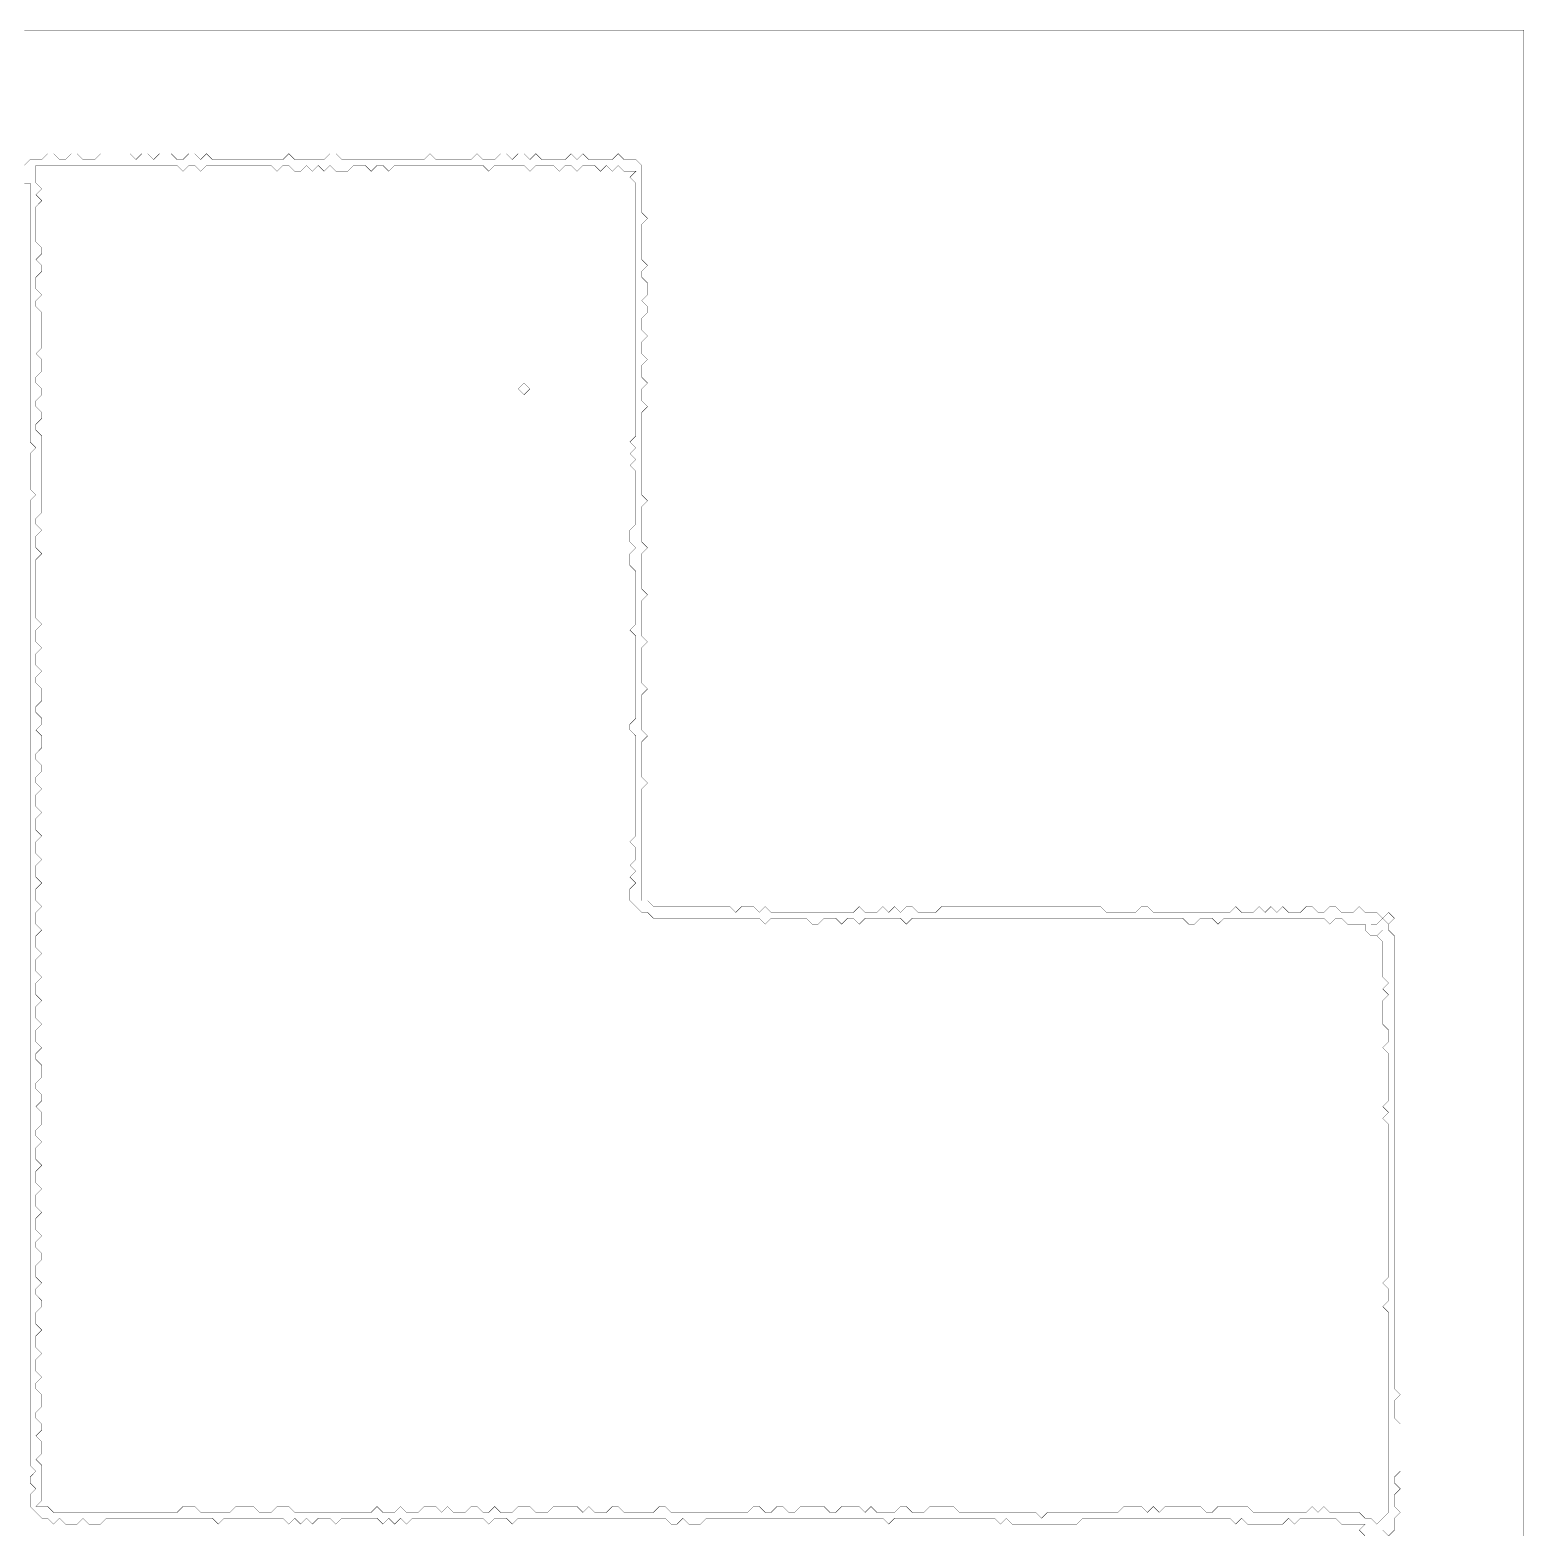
# Model space of a CAD drawing. Header units: metres. Extents: x 0 to 5012, y -5012 to 0.
# Drawn here: x 2521 to 5012, y -2501 to 0 of the extents above; entities that cross this region are included whole.
import ezdxf

# ---------------------------------------------------------------- set-up
doc = ezdxf.new("R2010")
doc.units = ezdxf.units.M
doc.layers.add('conductor', color=1, linetype='Continuous')
doc.layers.add('substrate', color=5, linetype='Continuous')

msp = doc.modelspace()

# ---------------------------------------------------------------- linework, layer by layer
at = {"layer": 'conductor', "const_width": 0.5}
for points in [[(2530.6, -225.6), (2530.6, -235.4), (2530.6, -245.2), (2530.6, -255), (2540.4, -264.8), (2530.6, -274.6), (2540.4, -284.4), (2530.6, -294.3), (2530.6, -304.1), (2530.6, -313.9), (2530.6, -323.7), (2530.6, -333.5), (2530.6, -343.3), (2530.6, -353.1), (2540.4, -362.9), (2540.4, -372.7), (2530.6, -382.5), (2540.4, -392.3), (2540.4, -402.2), (2530.6, -412), (2530.6, -421.8), (2530.6, -431.6), (2540.4, -441.4), (2530.6, -451.2), (2530.6, -461), (2540.4, -470.8), (2540.4, -480.6), (2540.4, -490.4), (2540.4, -500.2), (2540.4, -510), (2540.4, -519.9), (2540.4, -529.7), (2530.6, -539.5), (2540.4, -549.3), (2540.4, -559.1), (2540.4, -568.9), (2530.6, -578.7), (2530.6, -588.5), (2540.4, -598.3), (2540.4, -608.1), (2530.6, -617.9), (2530.6, -627.8), (2540.4, -637.6), (2540.4, -647.4), (2530.6, -657.2), (2530.6, -667), (2540.4, -676.8), (2540.4, -686.6), (2540.4, -696.4), (2540.4, -706.2), (2540.4, -716), (2540.4, -725.8), (2540.4, -735.6), (2540.4, -745.5), (2540.4, -755.3), (2540.4, -765.1), (2540.4, -774.9), (2540.4, -784.7), (2540.4, -794.5), (2540.4, -804.3), (2530.6, -814.1), (2530.6, -823.9), (2540.4, -833.7), (2530.6, -843.5), (2530.6, -853.3), (2530.6, -863.2), (2540.4, -873), (2530.6, -882.8), (2530.6, -892.6), (2530.6, -902.4), (2530.6, -912.2), (2530.6, -922), (2530.6, -931.8), (2530.6, -941.6), (2530.6, -951.4), (2530.6, -961.2), (2530.6, -971.1), (2530.6, -980.9), (2540.4, -990.7), (2530.6, -1000.5), (2530.6, -1010.3), (2530.6, -1020.1), (2540.4, -1029.9), (2530.6, -1039.7), (2530.6, -1049.5), (2530.6, -1059.3), (2540.4, -1069.1), (2530.6, -1078.9), (2530.6, -1088.8), (2540.4, -1098.6), (2540.4, -1108.4), (2540.4, -1118.2), (2530.6, -1128), (2530.6, -1137.8), (2540.4, -1147.6), (2540.4, -1157.4), (2530.6, -1167.2), (2540.4, -1177), (2540.4, -1186.8), (2540.4, -1196.6), (2530.6, -1206.5), (2530.6, -1216.3), (2540.4, -1226.1), (2540.4, -1235.9), (2530.6, -1245.7), (2530.6, -1255.5), (2540.4, -1265.3), (2530.6, -1275.1), (2530.6, -1284.9), (2530.6, -1294.7), (2540.4, -1304.5), (2530.6, -1314.4), (2530.6, -1324.2), (2530.6, -1334), (2540.4, -1343.8), (2530.6, -1353.6), (2530.6, -1363.4), (2530.6, -1373.2), (2540.4, -1383), (2530.6, -1392.8), (2530.6, -1402.6), (2530.6, -1412.4), (2540.4, -1422.2), (2530.6, -1432.1), (2530.6, -1441.9), (2530.6, -1451.7), (2540.4, -1461.5), (2530.6, -1471.3), (2530.6, -1481.1), (2530.6, -1490.9), (2540.4, -1500.7), (2530.6, -1510.5), (2530.6, -1520.3), (2530.6, -1530.1), (2540.4, -1539.9), (2530.6, -1549.8), (2530.6, -1559.6), (2530.6, -1569.4), (2540.4, -1579.2), (2530.6, -1589), (2530.6, -1598.8), (2530.6, -1608.6), (2540.4, -1618.4), (2530.6, -1628.2), (2530.6, -1638), (2530.6, -1647.8), (2540.4, -1657.7), (2530.6, -1667.5), (2530.6, -1677.3), (2530.6, -1687.1), (2540.4, -1696.9), (2530.6, -1706.7), (2530.6, -1716.5), (2540.4, -1726.3), (2540.4, -1736.1), (2540.4, -1745.9), (2530.6, -1755.7), (2530.6, -1765.5), (2540.4, -1775.4), (2540.4, -1785.2), (2530.6, -1795), (2540.4, -1804.8), (2540.4, -1814.6), (2540.4, -1824.4), (2530.6, -1834.2), (2530.6, -1844), (2540.4, -1853.8), (2530.6, -1863.6), (2530.6, -1873.4), (2530.6, -1883.2), (2540.4, -1893.1), (2530.6, -1902.9), (2530.6, -1912.7), (2530.6, -1922.5), (2540.4, -1932.3), (2530.6, -1942.1), (2530.6, -1951.9), (2530.6, -1961.7), (2540.4, -1971.5), (2530.6, -1981.3), (2530.6, -1991.1), (2530.6, -2001), (2540.4, -2010.8), (2530.6, -2020.6), (2530.6, -2030.4), (2540.4, -2040.2), (2540.4, -2050), (2530.6, -2059.8), (2530.6, -2069.6), (2530.6, -2079.4), (2540.4, -2089.2), (2530.6, -2099), (2530.6, -2108.8), (2540.4, -2118.7), (2540.4, -2128.5), (2530.6, -2138.3), (2530.6, -2148.1), (2530.6, -2157.9), (2540.4, -2167.7), (2530.6, -2177.5), (2530.6, -2187.3), (2530.6, -2197.1), (2540.4, -2206.9), (2530.6, -2216.7), (2530.6, -2226.6), (2530.6, -2236.4), (2540.4, -2246.2), (2530.6, -2256), (2530.6, -2265.8), (2540.4, -2275.6), (2540.4, -2285.4), (2540.4, -2295.2), (2530.6, -2305), (2530.6, -2314.8), (2540.4, -2324.6), (2540.4, -2334.4), (2530.6, -2344.3), (2540.4, -2354.1), (2540.4, -2363.9), (2540.4, -2373.7), (2530.6, -2383.5), (2540.4, -2393.3), (2540.4, -2403.1), (2540.4, -2412.9), (2540.4, -2422.7), (2540.4, -2432.5), (2540.4, -2442.3), (2540.4, -2452.1), (2530.6, -2462), (2540.4, -2462), (2550.2, -2462), (2560, -2471.8), (2569.9, -2471.8), (2579.7, -2471.8), (2589.5, -2471.8), (2599.3, -2471.8), (2609.1, -2471.8), (2618.9, -2471.8), (2628.7, -2471.8), (2638.5, -2471.8), (2648.3, -2471.8), (2658.1, -2471.8), (2667.9, -2471.8), (2677.7, -2471.8), (2687.6, -2471.8), (2697.4, -2471.8), (2707.2, -2471.8), (2717, -2471.8), (2726.8, -2471.8), (2736.6, -2471.8), (2746.4, -2471.8), (2756.2, -2471.8), (2766, -2471.8), (2775.8, -2462), (2785.6, -2462), (2795.4, -2462), (2805.3, -2471.8), (2815.1, -2471.8), (2824.9, -2471.8), (2834.7, -2471.8), (2844.5, -2471.8), (2854.3, -2471.8), (2864.1, -2462), (2873.9, -2462), (2883.7, -2462), (2893.5, -2462), (2903.3, -2471.8), (2913.2, -2471.8), (2923, -2471.8), (2932.8, -2462), (2942.6, -2462), (2952.4, -2462), (2962.2, -2471.8), (2972, -2471.8), (2981.8, -2471.8), (2991.6, -2471.8), (3001.4, -2471.8), (3011.2, -2471.8), (3021, -2471.8), (3030.9, -2471.8), (3040.7, -2471.8), (3050.5, -2471.8), (3060.3, -2471.8), (3070.1, -2471.8), (3079.9, -2471.8), (3089.7, -2471.8), (3099.5, -2462), (3109.3, -2471.8), (3119.1, -2471.8), (3128.9, -2471.8), (3138.8, -2462), (3148.6, -2471.8), (3158.4, -2471.8), (3168.2, -2471.8), (3178, -2462), (3187.8, -2462), (3197.6, -2462), (3207.4, -2471.8), (3217.2, -2462), (3227, -2471.8), (3236.8, -2471.8), (3246.6, -2471.8), (3256.5, -2462), (3266.3, -2462), (3276.1, -2471.8), (3285.9, -2471.8), (3295.7, -2462), (3305.5, -2471.8), (3315.3, -2471.8), (3325.1, -2471.8), (3334.9, -2462), (3344.7, -2462), (3354.5, -2462), (3364.3, -2471.8), (3374.2, -2471.8), (3384, -2471.8), (3393.8, -2462), (3403.6, -2462), (3413.4, -2462), (3423.2, -2462), (3433, -2462), (3442.8, -2471.8), (3452.6, -2462), (3462.4, -2471.8), (3472.2, -2471.8), (3482.1, -2471.8), (3491.9, -2462), (3501.7, -2462), (3511.5, -2471.8), (3521.3, -2471.8), (3531.1, -2471.8), (3540.9, -2471.8), (3550.7, -2471.8), (3560.5, -2471.8), (3570.3, -2462), (3580.1, -2462), (3589.9, -2471.8), (3599.8, -2471.8), (3609.6, -2471.8), (3619.4, -2471.8), (3629.2, -2471.8), (3639, -2471.8), (3648.8, -2471.8), (3658.6, -2471.8), (3668.4, -2471.8), (3678.2, -2471.8), (3688, -2471.8), (3697.8, -2471.8), (3707.6, -2471.8), (3717.5, -2471.8), (3727.3, -2462), (3737.1, -2462), (3746.9, -2471.8), (3756.7, -2471.8), (3766.5, -2462), (3776.3, -2462), (3786.1, -2471.8), (3795.9, -2471.8), (3805.7, -2462), (3815.5, -2462), (3825.4, -2462), (3835.2, -2462), (3845, -2462), (3854.8, -2471.8), (3864.6, -2471.8), (3874.4, -2462), (3884.2, -2462), (3894, -2462), (3903.8, -2462), (3913.6, -2471.8), (3923.4, -2462), (3933.2, -2471.8), (3943.1, -2471.8), (3952.9, -2471.8), (3962.7, -2471.8), (3972.5, -2462), (3982.3, -2462), (3992.1, -2471.8), (4001.9, -2471.8), (4011.7, -2471.8), (4021.5, -2462), (4031.3, -2462), (4041.1, -2462), (4050.9, -2462), (4060.8, -2462), (4070.6, -2471.8), (4080.4, -2471.8), (4090.2, -2471.8), (4100, -2471.8), (4109.8, -2471.8), (4119.6, -2471.8), (4129.4, -2471.8), (4139.2, -2471.8), (4149, -2471.8), (4158.8, -2471.8), (4168.7, -2471.8), (4178.5, -2471.8), (4188.3, -2471.8), (4198.1, -2471.8), (4207.9, -2481.6), (4217.7, -2471.8), (4227.5, -2471.8), (4237.3, -2471.8), (4247.1, -2471.8), (4256.9, -2471.8), (4266.7, -2471.8), (4276.5, -2471.8), (4286.4, -2471.8), (4296.2, -2471.8), (4306, -2471.8), (4315.8, -2471.8), (4325.6, -2471.8), (4335.4, -2471.8), (4345.2, -2462), (4355, -2462), (4364.8, -2462), (4374.6, -2462), (4384.4, -2471.8), (4394.2, -2462), (4404.1, -2471.8), (4413.9, -2462), (4423.7, -2462), (4433.5, -2462), (4443.3, -2462), (4453.1, -2462), (4462.9, -2462), (4472.7, -2462), (4482.5, -2471.8), (4492.3, -2471.8), (4502.1, -2462), (4512, -2462), (4521.8, -2462), (4531.6, -2462), (4541.4, -2462), (4551.2, -2462), (4561, -2471.8), (4570.8, -2471.8), (4580.6, -2471.8), (4590.4, -2471.8), (4600.2, -2471.8), (4610, -2471.8), (4619.8, -2471.8), (4629.7, -2471.8), (4639.5, -2471.8), (4649.3, -2471.8), (4659.1, -2462), (4668.9, -2471.8), (4678.7, -2462), (4688.5, -2471.8), (4698.3, -2471.8), (4708.1, -2471.8), (4717.9, -2471.8), (4727.7, -2471.8), (4737.6, -2471.8), (4747.4, -2481.6), (4757.2, -2481.6), (4767, -2491.4), (4776.8, -2481.6), (4786.6, -2471.8), (4786.6, -2462), (4786.6, -2452.1), (4786.6, -2442.3), (4786.6, -2432.5), (4786.6, -2422.7), (4786.6, -2412.9), (4786.6, -2403.1), (4786.6, -2393.3), (4786.6, -2383.5), (4786.6, -2373.7), (4786.6, -2363.9), (4786.6, -2354.1), (4786.6, -2344.3), (4786.6, -2334.4), (4786.6, -2324.6), (4786.6, -2314.8), (4786.6, -2305), (4786.6, -2295.2), (4786.6, -2285.4), (4786.6, -2275.6), (4786.6, -2265.8), (4786.6, -2256), (4786.6, -2246.2), (4786.6, -2236.4), (4786.6, -2226.6), (4786.6, -2216.7), (4786.6, -2206.9), (4786.6, -2197.1), (4786.6, -2187.3), (4786.6, -2177.5), (4786.6, -2167.7), (4786.6, -2157.9), (4786.6, -2148.1), (4786.6, -2138.3), (4776.8, -2128.5), (4786.6, -2118.7), (4786.6, -2108.8), (4786.6, -2099), (4776.8, -2089.2), (4786.6, -2079.4), (4786.6, -2069.6), (4786.6, -2059.8), (4786.6, -2050), (4786.6, -2040.2), (4786.6, -2030.4), (4786.6, -2020.6), (4786.6, -2010.8), (4786.6, -2001), (4786.6, -1991.1), (4786.6, -1981.3), (4786.6, -1971.5), (4786.6, -1961.7), (4786.6, -1951.9), (4786.6, -1942.1), (4786.6, -1932.3), (4786.6, -1922.5), (4786.6, -1912.7), (4786.6, -1902.9), (4786.6, -1893.1), (4786.6, -1883.2), (4786.6, -1873.4), (4786.6, -1863.6), (4786.6, -1853.8), (4786.6, -1844), (4786.6, -1834.2), (4786.6, -1824.4), (4776.8, -1814.6), (4786.6, -1804.8), (4776.8, -1795), (4786.6, -1785.2), (4786.6, -1775.4), (4786.6, -1765.5), (4786.6, -1755.7), (4786.6, -1745.9), (4786.6, -1736.1), (4786.6, -1726.3), (4786.6, -1716.5), (4786.6, -1706.7), (4776.8, -1696.9), (4786.6, -1687.1), (4786.6, -1677.3), (4786.6, -1667.5), (4776.8, -1657.7), (4776.8, -1647.8), (4776.8, -1638), (4776.8, -1628.2), (4776.8, -1618.4), (4786.6, -1608.6), (4776.8, -1598.8), (4786.6, -1589), (4776.8, -1579.2), (4776.8, -1569.4), (4776.8, -1559.6), (4776.8, -1549.8), (4776.8, -1539.9), (4776.8, -1530.1), (4776.8, -1520.3), (4767, -1510.5), (4776.8, -1500.7), (4767, -1510.5), (4757.2, -1510.5), (4747.4, -1500.7), (4747.4, -1490.9), (4737.6, -1490.9), (4727.7, -1490.9), (4717.9, -1490.9), (4708.1, -1481.1), (4698.3, -1481.1), (4688.5, -1490.9), (4678.7, -1481.1), (4668.9, -1481.1), (4659.1, -1481.1), (4649.3, -1481.1), (4639.5, -1481.1), (4629.7, -1481.1), (4619.8, -1481.1), (4610, -1481.1), (4600.2, -1481.1), (4590.4, -1481.1), (4580.6, -1481.1), (4570.8, -1481.1), (4561, -1481.1), (4551.2, -1481.1), (4541.4, -1481.1), (4531.6, -1481.1), (4521.8, -1481.1), (4512, -1481.1), (4502.1, -1490.9), (4492.3, -1481.1), (4482.5, -1481.1), (4472.7, -1481.1), (4462.9, -1490.9), (4453.1, -1490.9), (4443.3, -1481.1), (4433.5, -1481.1), (4423.7, -1481.1), (4413.9, -1481.1), (4404.1, -1481.1), (4394.2, -1481.1), (4384.4, -1481.1), (4374.6, -1481.1), (4364.8, -1481.1), (4355, -1481.1), (4345.2, -1481.1), (4335.4, -1481.1), (4325.6, -1481.1), (4315.8, -1481.1), (4306, -1481.1), (4296.2, -1481.1), (4286.4, -1481.1), (4276.5, -1481.1), (4266.7, -1481.1), (4256.9, -1481.1), (4247.1, -1481.1), (4237.3, -1481.1), (4227.5, -1481.1), (4217.7, -1481.1), (4207.9, -1481.1), (4198.1, -1481.1), (4188.3, -1481.1), (4178.5, -1481.1), (4168.7, -1481.1), (4158.8, -1481.1), (4149, -1481.1), (4139.2, -1481.1), (4129.4, -1481.1), (4119.6, -1481.1), (4109.8, -1481.1), (4100, -1481.1), (4090.2, -1481.1), (4080.4, -1481.1), (4070.6, -1481.1), (4060.8, -1481.1), (4050.9, -1481.1), (4041.1, -1481.1), (4031.3, -1481.1), (4021.5, -1481.1), (4011.7, -1481.1), (4001.9, -1481.1), (3992.1, -1481.1), (3982.3, -1490.9), (3972.5, -1481.1), (3962.7, -1481.1), (3952.9, -1481.1), (3943.1, -1481.1), (3933.2, -1481.1), (3923.4, -1481.1), (3913.6, -1481.1), (3903.8, -1490.9), (3894, -1481.1), (3884.2, -1481.1), (3874.4, -1490.9), (3864.6, -1481.1), (3854.8, -1481.1), (3845, -1481.1), (3835.2, -1490.9), (3825.4, -1490.9), (3815.5, -1481.1), (3805.7, -1481.1), (3795.9, -1481.1), (3786.1, -1481.1), (3776.3, -1481.1), (3766.5, -1481.1), (3756.7, -1481.1), (3746.9, -1490.9), (3737.1, -1481.1), (3727.3, -1481.1), (3717.5, -1481.1), (3707.6, -1481.1), (3697.8, -1481.1), (3688, -1481.1), (3678.2, -1481.1), (3668.4, -1481.1), (3658.6, -1481.1), (3648.8, -1481.1), (3639, -1481.1), (3629.2, -1481.1), (3619.4, -1481.1), (3609.6, -1481.1), (3599.8, -1481.1), (3589.9, -1481.1), (3580.1, -1481.1), (3570.3, -1481.1), (3560.5, -1481.1), (3550.7, -1471.3), (3540.9, -1471.3), (3531.1, -1461.5), (3521.3, -1451.7), (3521.3, -1441.9), (3521.3, -1432.1), (3531.1, -1422.2), (3521.3, -1412.4), (3531.1, -1402.6), (3521.3, -1392.8), (3531.1, -1383), (3531.1, -1373.2), (3531.1, -1363.4), (3521.3, -1353.6), (3531.1, -1343.8), (3531.1, -1334), (3531.1, -1324.2), (3531.1, -1314.4), (3531.1, -1304.5), (3531.1, -1294.7), (3531.1, -1284.9), (3531.1, -1275.1), (3531.1, -1265.3), (3531.1, -1255.5), (3531.1, -1245.7), (3531.1, -1235.9), (3531.1, -1226.1), (3531.1, -1216.3), (3531.1, -1206.5), (3531.1, -1196.6), (3531.1, -1186.8), (3531.1, -1177), (3521.3, -1167.2), (3521.3, -1157.4), (3531.1, -1147.6), (3531.1, -1137.8), (3531.1, -1128), (3531.1, -1118.2), (3531.1, -1108.4), (3531.1, -1098.6), (3531.1, -1088.8), (3531.1, -1078.9), (3531.1, -1069.1), (3531.1, -1059.3), (3531.1, -1049.5), (3531.1, -1039.7), (3531.1, -1029.9), (3531.1, -1020.1), (3531.1, -1010.3), (3521.3, -1000.5), (3531.1, -990.7), (3531.1, -980.9), (3531.1, -971.1), (3531.1, -961.2), (3531.1, -951.4), (3531.1, -941.6), (3531.1, -931.8), (3531.1, -922), (3531.1, -912.2), (3531.1, -902.4), (3521.3, -892.6), (3521.3, -882.8), (3521.3, -873), (3531.1, -863.2), (3521.3, -853.3), (3521.3, -843.5), (3521.3, -833.7), (3531.1, -823.9), (3531.1, -814.1), (3531.1, -804.3), (3531.1, -794.5), (3531.1, -784.7), (3531.1, -774.9), (3531.1, -765.1), (3531.1, -755.3), (3531.1, -745.5), (3531.1, -735.6), (3521.3, -725.8), (3531.1, -716), (3521.3, -706.2), (3531.1, -696.4), (3521.3, -686.6), (3531.1, -676.8), (3531.1, -667), (3531.1, -657.2), (3531.1, -647.4), (3531.1, -637.6), (3531.1, -627.8), (3531.1, -617.9), (3531.1, -608.1), (3531.1, -598.3), (3531.1, -588.5), (3531.1, -578.7), (3531.1, -568.9), (3531.1, -559.1), (3531.1, -549.3), (3531.1, -539.5), (3531.1, -529.7), (3531.1, -519.9), (3531.1, -510), (3531.1, -500.2), (3531.1, -490.4), (3531.1, -480.6), (3531.1, -470.8), (3531.1, -461), (3531.1, -451.2), (3531.1, -441.4), (3531.1, -431.6), (3531.1, -421.8), (3531.1, -412), (3531.1, -402.2), (3531.1, -392.3), (3531.1, -382.5), (3531.1, -372.7), (3531.1, -362.9), (3531.1, -353.1), (3531.1, -343.3), (3531.1, -333.5), (3531.1, -323.7), (3531.1, -313.9), (3531.1, -304.1), (3531.1, -294.3), (3531.1, -284.4), (3531.1, -274.6), (3531.1, -264.8), (3531.1, -255), (3521.3, -245.2), (3531.1, -235.4), (3521.3, -235.4), (3511.5, -235.4), (3501.7, -225.6), (3491.9, -235.4), (3482.1, -225.6), (3472.2, -235.4), (3462.4, -225.6), (3452.6, -225.6), (3442.8, -225.6), (3433, -235.4), (3423.2, -225.6), (3413.4, -225.6), (3403.6, -235.4), (3393.8, -225.6), (3384, -225.6), (3374.2, -225.6), (3364.3, -225.6), (3354.5, -235.4), (3344.7, -225.6), (3334.9, -225.6), (3325.1, -225.6), (3315.3, -225.6), (3305.5, -225.6), (3295.7, -225.6), (3285.9, -235.4), (3276.1, -225.6), (3266.3, -225.6), (3256.5, -225.6), (3246.6, -225.6), (3236.8, -225.6), (3227, -225.6), (3217.2, -225.6), (3207.4, -225.6), (3197.6, -225.6), (3187.8, -225.6), (3178, -225.6), (3168.2, -225.6), (3158.4, -225.6), (3148.6, -225.6), (3138.8, -225.6), (3128.9, -225.6), (3119.1, -235.4), (3109.3, -225.6), (3099.5, -225.6), (3089.7, -235.4), (3079.9, -225.6), (3070.1, -225.6), (3060.3, -225.6), (3050.5, -235.4), (3040.7, -235.4), (3030.9, -235.4), (3021, -225.6), (3011.2, -235.4), (3001.4, -225.6), (2991.6, -235.4), (2981.8, -225.6), (2972, -235.4), (2962.2, -235.4), (2952.4, -225.6), (2942.6, -225.6), (2932.8, -235.4), (2923, -225.6), (2913.2, -225.6), (2903.3, -225.6), (2893.5, -225.6), (2883.7, -225.6), (2873.9, -225.6), (2864.1, -225.6), (2854.3, -225.6), (2844.5, -225.6), (2834.7, -225.6), (2824.9, -225.6), (2815.1, -225.6), (2805.3, -235.4), (2795.4, -225.6), (2785.6, -225.6), (2775.8, -235.4), (2766, -225.6), (2756.2, -225.6), (2746.4, -225.6), (2736.6, -225.6), (2726.8, -225.6), (2717, -225.6), (2707.2, -225.6), (2697.4, -225.6), (2687.6, -225.6), (2677.7, -225.6), (2667.9, -225.6), (2658.1, -225.6), (2648.3, -225.6), (2638.5, -225.6), (2628.7, -225.6), (2618.9, -225.6), (2609.1, -225.6), (2599.3, -225.6), (2589.5, -225.6), (2579.7, -225.6), (2569.9, -225.6), (2560, -225.6), (2550.2, -225.6), (2540.4, -225.6)], [(3334.9, -598.3), (3344.7, -588.5), (3354.5, -598.3), (3344.7, -608.1)]]:
    msp.add_lwpolyline(points, close=True, dxfattribs=at)
at = {"layer": 'substrate', "const_width": 0.5}
for points in [[(5012.2, -2511), (5012.2, -2501.2), (5012.2, -2491.4), (5012.2, -2481.6), (5012.2, -2471.8), (5012.2, -2462), (5012.2, -2452.1), (5012.2, -2442.3), (5012.2, -2432.5), (5012.2, -2422.7), (5012.2, -2412.9), (5012.2, -2403.1), (5012.2, -2393.3), (5012.2, -2383.5), (5012.2, -2373.7), (5012.2, -2363.9), (5012.2, -2354.1), (5012.2, -2344.3), (5012.2, -2334.4), (5012.2, -2324.6), (5012.2, -2314.8), (5012.2, -2305), (5012.2, -2295.2), (5012.2, -2285.4), (5012.2, -2275.6), (5012.2, -2265.8), (5012.2, -2256), (5012.2, -2246.2), (5012.2, -2236.4), (5012.2, -2226.6), (5012.2, -2216.7), (5012.2, -2206.9), (5012.2, -2197.1), (5012.2, -2187.3), (5012.2, -2177.5), (5012.2, -2167.7), (5012.2, -2157.9), (5012.2, -2148.1), (5012.2, -2138.3), (5012.2, -2128.5), (5012.2, -2118.7), (5012.2, -2108.8), (5012.2, -2099), (5012.2, -2089.2), (5012.2, -2079.4), (5012.2, -2069.6), (5012.2, -2059.8), (5012.2, -2050), (5012.2, -2040.2), (5012.2, -2030.4), (5012.2, -2020.6), (5012.2, -2010.8), (5012.2, -2001), (5012.2, -1991.1), (5012.2, -1981.3), (5012.2, -1971.5), (5012.2, -1961.7), (5012.2, -1951.9), (5012.2, -1942.1), (5012.2, -1932.3), (5012.2, -1922.5), (5012.2, -1912.7), (5012.2, -1902.9), (5012.2, -1893.1), (5012.2, -1883.2), (5012.2, -1873.4), (5012.2, -1863.6), (5012.2, -1853.8), (5012.2, -1844), (5012.2, -1834.2), (5012.2, -1824.4), (5012.2, -1814.6), (5012.2, -1804.8), (5012.2, -1795), (5012.2, -1785.2), (5012.2, -1775.4), (5012.2, -1765.5), (5012.2, -1755.7), (5012.2, -1745.9), (5012.2, -1736.1), (5012.2, -1726.3), (5012.2, -1716.5), (5012.2, -1706.7), (5012.2, -1696.9), (5012.2, -1687.1), (5012.2, -1677.3), (5012.2, -1667.5), (5012.2, -1657.7), (5012.2, -1647.8), (5012.2, -1638), (5012.2, -1628.2), (5012.2, -1618.4), (5012.2, -1608.6), (5012.2, -1598.8), (5012.2, -1589), (5012.2, -1579.2), (5012.2, -1569.4), (5012.2, -1559.6), (5012.2, -1549.8), (5012.2, -1539.9), (5012.2, -1530.1), (5012.2, -1520.3), (5012.2, -1510.5), (5012.2, -1500.7), (5012.2, -1490.9), (5012.2, -1481.1), (5012.2, -1471.3), (5012.2, -1461.5), (5012.2, -1451.7), (5012.2, -1441.9), (5012.2, -1432.1), (5012.2, -1422.2), (5012.2, -1412.4), (5012.2, -1402.6), (5012.2, -1392.8), (5012.2, -1383), (5012.2, -1373.2), (5012.2, -1363.4), (5012.2, -1353.6), (5012.2, -1343.8), (5012.2, -1334), (5012.2, -1324.2), (5012.2, -1314.4), (5012.2, -1304.5), (5012.2, -1294.7), (5012.2, -1284.9), (5012.2, -1275.1), (5012.2, -1265.3), (5012.2, -1255.5), (5012.2, -1245.7), (5012.2, -1235.9), (5012.2, -1226.1), (5012.2, -1216.3), (5012.2, -1206.5), (5012.2, -1196.6), (5012.2, -1186.8), (5012.2, -1177), (5012.2, -1167.2), (5012.2, -1157.4), (5012.2, -1147.6), (5012.2, -1137.8), (5012.2, -1128), (5012.2, -1118.2), (5012.2, -1108.4), (5012.2, -1098.6), (5012.2, -1088.8), (5012.2, -1078.9), (5012.2, -1069.1), (5012.2, -1059.3), (5012.2, -1049.5), (5012.2, -1039.7), (5012.2, -1029.9), (5012.2, -1020.1), (5012.2, -1010.3), (5012.2, -1000.5), (5012.2, -990.7), (5012.2, -980.9), (5012.2, -971.1), (5012.2, -961.2), (5012.2, -951.4), (5012.2, -941.6), (5012.2, -931.8), (5012.2, -922), (5012.2, -912.2), (5012.2, -902.4), (5012.2, -892.6), (5012.2, -882.8), (5012.2, -873), (5012.2, -863.2), (5012.2, -853.3), (5012.2, -843.5), (5012.2, -833.7), (5012.2, -823.9), (5012.2, -814.1), (5012.2, -804.3), (5012.2, -794.5), (5012.2, -784.7), (5012.2, -774.9), (5012.2, -765.1), (5012.2, -755.3), (5012.2, -745.5), (5012.2, -735.6), (5012.2, -725.8), (5012.2, -716), (5012.2, -706.2), (5012.2, -696.4), (5012.2, -686.6), (5012.2, -676.8), (5012.2, -667), (5012.2, -657.2), (5012.2, -647.4), (5012.2, -637.6), (5012.2, -627.8), (5012.2, -617.9), (5012.2, -608.1), (5012.2, -598.3), (5012.2, -588.5), (5012.2, -578.7), (5012.2, -568.9), (5012.2, -559.1), (5012.2, -549.3), (5012.2, -539.5), (5012.2, -529.7), (5012.2, -519.9), (5012.2, -510), (5012.2, -500.2), (5012.2, -490.4), (5012.2, -480.6), (5012.2, -470.8), (5012.2, -461), (5012.2, -451.2), (5012.2, -441.4), (5012.2, -431.6), (5012.2, -421.8), (5012.2, -412), (5012.2, -402.2), (5012.2, -392.3), (5012.2, -382.5), (5012.2, -372.7), (5012.2, -362.9), (5012.2, -353.1), (5012.2, -343.3), (5012.2, -333.5), (5012.2, -323.7), (5012.2, -313.9), (5012.2, -304.1), (5012.2, -294.3), (5012.2, -284.4), (5012.2, -274.6), (5012.2, -264.8), (5012.2, -255), (5012.2, -245.2), (5012.2, -235.4), (5012.2, -225.6), (5012.2, -215.8), (5012.2, -206), (5012.2, -196.2), (5012.2, -186.4), (5012.2, -176.6), (5012.2, -166.7), (5012.2, -156.9), (5012.2, -147.1), (5012.2, -137.3), (5012.2, -127.5), (5012.2, -117.7), (5012.2, -107.9), (5012.2, -98.1), (5012.2, -88.3), (5012.2, -78.5), (5012.2, -68.7), (5012.2, -58.9), (5012.2, -49), (5012.2, -39.2), (5012.2, -29.4), (5012.2, -19.6), (5012.2, -9.8), (5012.2, 0), (5002.4, 0), (4992.6, 0), (4982.8, 0), (4973, 0), (4963.1, 0), (4953.3, 0), (4943.5, 0), (4933.7, 0), (4923.9, 0), (4914.1, 0), (4904.3, 0), (4894.5, 0), (4884.7, 0), (4874.9, 0), (4865.1, 0), (4855.3, 0), (4845.4, 0), (4835.6, 0), (4825.8, 0), (4816, 0), (4806.2, 0), (4796.4, 0), (4786.6, 0), (4776.8, 0), (4767, 0), (4757.2, 0), (4747.4, 0), (4737.6, 0), (4727.7, 0), (4717.9, 0), (4708.1, 0), (4698.3, 0), (4688.5, 0), (4678.7, 0), (4668.9, 0), (4659.1, 0), (4649.3, 0), (4639.5, 0), (4629.7, 0), (4619.8, 0), (4610, 0), (4600.2, 0), (4590.4, 0), (4580.6, 0), (4570.8, 0), (4561, 0), (4551.2, 0), (4541.4, 0), (4531.6, 0), (4521.8, 0), (4512, 0), (4502.1, 0), (4492.3, 0), (4482.5, 0), (4472.7, 0), (4462.9, 0), (4453.1, 0), (4443.3, 0), (4433.5, 0), (4423.7, 0), (4413.9, 0), (4404.1, 0), (4394.2, 0), (4384.4, 0), (4374.6, 0), (4364.8, 0), (4355, 0), (4345.2, 0), (4335.4, 0), (4325.6, 0), (4315.8, 0), (4306, 0), (4296.2, 0), (4286.4, 0), (4276.5, 0), (4266.7, 0), (4256.9, 0), (4247.1, 0), (4237.3, 0), (4227.5, 0), (4217.7, 0), (4207.9, 0), (4198.1, 0), (4188.3, 0), (4178.5, 0), (4168.7, 0), (4158.8, 0), (4149, 0), (4139.2, 0), (4129.4, 0), (4119.6, 0), (4109.8, 0), (4100, 0), (4090.2, 0), (4080.4, 0), (4070.6, 0), (4060.8, 0), (4050.9, 0), (4041.1, 0), (4031.3, 0), (4021.5, 0), (4011.7, 0), (4001.9, 0), (3992.1, 0), (3982.3, 0), (3972.5, 0), (3962.7, 0), (3952.9, 0), (3943.1, 0), (3933.2, 0), (3923.4, 0), (3913.6, 0), (3903.8, 0), (3894, 0), (3884.2, 0), (3874.4, 0), (3864.6, 0), (3854.8, 0), (3845, 0), (3835.2, 0), (3825.4, 0), (3815.5, 0), (3805.7, 0), (3795.9, 0), (3786.1, 0), (3776.3, 0), (3766.5, 0), (3756.7, 0), (3746.9, 0), (3737.1, 0), (3727.3, 0), (3717.5, 0), (3707.6, 0), (3697.8, 0), (3688, 0), (3678.2, 0), (3668.4, 0), (3658.6, 0), (3648.8, 0), (3639, 0), (3629.2, 0), (3619.4, 0), (3609.6, 0), (3599.8, 0), (3589.9, 0), (3580.1, 0), (3570.3, 0), (3560.5, 0), (3550.7, 0), (3540.9, 0), (3531.1, 0), (3521.3, 0), (3511.5, 0), (3501.7, 0), (3491.9, 0), (3482.1, 0), (3472.2, 0), (3462.4, 0), (3452.6, 0), (3442.8, 0), (3433, 0), (3423.2, 0), (3413.4, 0), (3403.6, 0), (3393.8, 0), (3384, 0), (3374.2, 0), (3364.3, 0), (3354.5, 0), (3344.7, 0), (3334.9, 0), (3325.1, 0), (3315.3, 0), (3305.5, 0), (3295.7, 0), (3285.9, 0), (3276.1, 0), (3266.3, 0), (3256.5, 0), (3246.6, 0), (3236.8, 0), (3227, 0), (3217.2, 0), (3207.4, 0), (3197.6, 0), (3187.8, 0), (3178, 0), (3168.2, 0), (3158.4, 0), (3148.6, 0), (3138.8, 0), (3128.9, 0), (3119.1, 0), (3109.3, 0), (3099.5, 0), (3089.7, 0), (3079.9, 0), (3070.1, 0), (3060.3, 0), (3050.5, 0), (3040.7, 0), (3030.9, 0), (3021, 0), (3011.2, 0), (3001.4, 0), (2991.6, 0), (2981.8, 0), (2972, 0), (2962.2, 0), (2952.4, 0), (2942.6, 0), (2932.8, 0), (2923, 0), (2913.2, 0), (2903.3, 0), (2893.5, 0), (2883.7, 0), (2873.9, 0), (2864.1, 0), (2854.3, 0), (2844.5, 0), (2834.7, 0), (2824.9, 0), (2815.1, 0), (2805.3, 0), (2795.4, 0), (2785.6, 0), (2775.8, 0), (2766, 0), (2756.2, 0), (2746.4, 0), (2736.6, 0), (2726.8, 0), (2717, 0), (2707.2, 0), (2697.4, 0), (2687.6, 0), (2677.7, 0), (2667.9, 0), (2658.1, 0), (2648.3, 0), (2638.5, 0), (2628.7, 0), (2618.9, 0), (2609.1, 0), (2599.3, 0), (2589.5, 0), (2579.7, 0), (2569.9, 0), (2560, 0), (2550.2, 0), (2540.4, 0), (2530.6, 0), (2520.8, 0), (2511, 0)], [(2511, -225.6), (2520.8, -215.8), (2530.6, -215.8), (2540.4, -215.8), (2550.2, -206), (2560, -206), (2569.9, -215.8), (2579.7, -215.8), (2589.5, -206), (2599.3, -206), (2609.1, -215.8), (2618.9, -215.8), (2628.7, -215.8), (2638.5, -206), (2648.3, -206), (2658.1, -206), (2667.9, -206), (2677.7, -206), (2687.6, -206), (2697.4, -215.8), (2707.2, -206), (2717, -206), (2726.8, -215.8), (2736.6, -206), (2746.4, -206), (2756.2, -206), (2766, -215.8), (2775.8, -215.8), (2785.6, -206), (2795.4, -206), (2805.3, -215.8), (2815.1, -206), (2824.9, -215.8), (2834.7, -215.8), (2844.5, -215.8), (2854.3, -215.8), (2864.1, -215.8), (2873.9, -215.8), (2883.7, -215.8), (2893.5, -215.8), (2903.3, -215.8), (2913.2, -215.8), (2923, -215.8), (2932.8, -215.8), (2942.6, -215.8), (2952.4, -206), (2962.2, -215.8), (2972, -215.8), (2981.8, -215.8), (2991.6, -215.8), (3001.4, -215.8), (3011.2, -215.8), (3021, -206), (3030.9, -206), (3040.7, -215.8), (3050.5, -215.8), (3060.3, -215.8), (3070.1, -215.8), (3079.9, -215.8), (3089.7, -215.8), (3099.5, -215.8), (3109.3, -215.8), (3119.1, -215.8), (3128.9, -215.8), (3138.8, -215.8), (3148.6, -215.8), (3158.4, -215.8), (3168.2, -215.8), (3178, -215.8), (3187.8, -206), (3197.6, -215.8), (3207.4, -215.8), (3217.2, -215.8), (3227, -215.8), (3236.8, -215.8), (3246.6, -215.8), (3256.5, -215.8), (3266.3, -206), (3276.1, -215.8), (3285.9, -215.8), (3295.7, -215.8), (3305.5, -206), (3315.3, -206), (3325.1, -215.8), (3334.9, -206), (3344.7, -206), (3354.5, -215.8), (3364.3, -206), (3374.2, -215.8), (3384, -215.8), (3393.8, -215.8), (3403.6, -215.8), (3413.4, -215.8), (3423.2, -206), (3433, -215.8), (3442.8, -206), (3452.6, -215.8), (3462.4, -215.8), (3472.2, -215.8), (3482.1, -215.8), (3491.9, -215.8), (3501.7, -206), (3511.5, -215.8), (3521.3, -215.8), (3531.1, -215.8), (3540.9, -225.6), (3540.9, -235.4), (3540.9, -245.2), (3540.9, -255), (3540.9, -264.8), (3540.9, -274.6), (3540.9, -284.4), (3540.9, -294.3), (3540.9, -304.1), (3550.7, -313.9), (3540.9, -323.7), (3540.9, -333.5), (3540.9, -343.3), (3540.9, -353.1), (3540.9, -362.9), (3540.9, -372.7), (3540.9, -382.5), (3550.7, -392.3), (3540.9, -402.2), (3540.9, -412), (3550.7, -421.8), (3550.7, -431.6), (3550.7, -441.4), (3540.9, -451.2), (3550.7, -461), (3550.7, -470.8), (3540.9, -480.6), (3540.9, -490.4), (3540.9, -500.2), (3550.7, -510), (3540.9, -519.9), (3540.9, -529.7), (3540.9, -539.5), (3550.7, -549.3), (3540.9, -559.1), (3540.9, -568.9), (3540.9, -578.7), (3550.7, -588.5), (3540.9, -598.3), (3540.9, -608.1), (3540.9, -617.9), (3550.7, -627.8), (3540.9, -637.6), (3540.9, -647.4), (3540.9, -657.2), (3540.9, -667), (3540.9, -676.8), (3540.9, -686.6), (3540.9, -696.4), (3540.9, -706.2), (3540.9, -716), (3540.9, -725.8), (3540.9, -735.6), (3540.9, -745.5), (3540.9, -755.3), (3540.9, -765.1), (3540.9, -774.9), (3550.7, -784.7), (3540.9, -794.5), (3540.9, -804.3), (3540.9, -814.1), (3540.9, -823.9), (3540.9, -833.7), (3540.9, -843.5), (3540.9, -853.3), (3550.7, -863.2), (3540.9, -873), (3540.9, -882.8), (3540.9, -892.6), (3540.9, -902.4), (3540.9, -912.2), (3540.9, -922), (3540.9, -931.8), (3550.7, -941.6), (3540.9, -951.4), (3540.9, -961.2), (3540.9, -971.1), (3540.9, -980.9), (3540.9, -990.7), (3540.9, -1000.5), (3540.9, -1010.3), (3550.7, -1020.1), (3540.9, -1029.9), (3540.9, -1039.7), (3540.9, -1049.5), (3540.9, -1059.3), (3540.9, -1069.1), (3540.9, -1078.9), (3540.9, -1088.8), (3550.7, -1098.6), (3540.9, -1108.4), (3540.9, -1118.2), (3540.9, -1128), (3540.9, -1137.8), (3540.9, -1147.6), (3540.9, -1157.4), (3540.9, -1167.2), (3550.7, -1177), (3540.9, -1186.8), (3540.9, -1196.6), (3540.9, -1206.5), (3540.9, -1216.3), (3540.9, -1226.1), (3540.9, -1235.9), (3540.9, -1245.7), (3550.7, -1255.5), (3540.9, -1265.3), (3540.9, -1275.1), (3540.9, -1284.9), (3540.9, -1294.7), (3540.9, -1304.5), (3540.9, -1314.4), (3540.9, -1324.2), (3540.9, -1334), (3540.9, -1343.8), (3540.9, -1353.6), (3540.9, -1363.4), (3540.9, -1373.2), (3540.9, -1383), (3540.9, -1392.8), (3540.9, -1402.6), (3540.9, -1412.4), (3540.9, -1422.2), (3540.9, -1432.1), (3540.9, -1441.9), (3540.9, -1451.7), (3550.7, -1451.7), (3560.5, -1461.5), (3570.3, -1461.5), (3580.1, -1461.5), (3589.9, -1461.5), (3599.8, -1461.5), (3609.6, -1461.5), (3619.4, -1461.5), (3629.2, -1461.5), (3639, -1461.5), (3648.8, -1461.5), (3658.6, -1461.5), (3668.4, -1461.5), (3678.2, -1461.5), (3688, -1461.5), (3697.8, -1471.3), (3707.6, -1461.5), (3717.5, -1461.5), (3727.3, -1461.5), (3737.1, -1471.3), (3746.9, -1461.5), (3756.7, -1471.3), (3766.5, -1471.3), (3776.3, -1471.3), (3786.1, -1471.3), (3795.9, -1471.3), (3805.7, -1471.3), (3815.5, -1471.3), (3825.4, -1471.3), (3835.2, -1471.3), (3845, -1471.3), (3854.8, -1471.3), (3864.6, -1471.3), (3874.4, -1471.3), (3884.2, -1471.3), (3894, -1471.3), (3903.8, -1461.5), (3913.6, -1471.3), (3923.4, -1471.3), (3933.2, -1471.3), (3943.1, -1461.5), (3952.9, -1471.3), (3962.7, -1461.5), (3972.5, -1471.3), (3982.3, -1461.5), (3992.1, -1461.5), (4001.9, -1471.3), (4011.7, -1471.3), (4021.5, -1471.3), (4031.3, -1471.3), (4041.1, -1461.5), (4050.9, -1461.5), (4060.8, -1461.5), (4070.6, -1461.5), (4080.4, -1461.5), (4090.2, -1461.5), (4100, -1461.5), (4109.8, -1461.5), (4119.6, -1461.5), (4129.4, -1461.5), (4139.2, -1461.5), (4149, -1461.5), (4158.8, -1461.5), (4168.7, -1461.5), (4178.5, -1461.5), (4188.3, -1461.5), (4198.1, -1461.5), (4207.9, -1461.5), (4217.7, -1461.5), (4227.5, -1461.5), (4237.3, -1461.5), (4247.1, -1461.5), (4256.9, -1461.5), (4266.7, -1461.5), (4276.5, -1461.5), (4286.4, -1461.5), (4296.2, -1461.5), (4306, -1461.5), (4315.8, -1471.3), (4325.6, -1471.3), (4335.4, -1471.3), (4345.2, -1471.3), (4355, -1471.3), (4364.8, -1471.3), (4374.6, -1461.5), (4384.4, -1461.5), (4394.2, -1471.3), (4404.1, -1471.3), (4413.9, -1471.3), (4423.7, -1471.3), (4433.5, -1471.3), (4443.3, -1471.3), (4453.1, -1471.3), (4462.9, -1471.3), (4472.7, -1471.3), (4482.5, -1471.3), (4492.3, -1471.3), (4502.1, -1471.3), (4512, -1471.3), (4521.8, -1471.3), (4531.6, -1461.5), (4541.4, -1471.3), (4551.2, -1471.3), (4561, -1471.3), (4570.8, -1461.5), (4580.6, -1471.3), (4590.4, -1461.5), (4600.2, -1471.3), (4610, -1461.5), (4619.8, -1471.3), (4629.7, -1471.3), (4639.5, -1471.3), (4649.3, -1461.5), (4659.1, -1461.5), (4668.9, -1471.3), (4678.7, -1471.3), (4688.5, -1461.5), (4698.3, -1461.5), (4708.1, -1471.3), (4717.9, -1471.3), (4727.7, -1471.3), (4737.6, -1461.5), (4747.4, -1471.3), (4757.2, -1471.3), (4767, -1471.3), (4776.8, -1481.1), (4767, -1490.9), (4757.2, -1490.9), (4767, -1490.9), (4776.8, -1481.1), (4786.6, -1490.9), (4786.6, -1500.7), (4796.4, -1510.5), (4796.4, -1520.3), (4796.4, -1530.1), (4796.4, -1539.9), (4796.4, -1549.8), (4796.4, -1559.6), (4796.4, -1569.4), (4796.4, -1579.2), (4796.4, -1589), (4796.4, -1598.8), (4796.4, -1608.6), (4796.4, -1618.4), (4796.4, -1628.2), (4796.4, -1638), (4796.4, -1647.8), (4796.4, -1657.7), (4796.4, -1667.5), (4796.4, -1677.3), (4796.4, -1687.1), (4796.4, -1696.9), (4796.4, -1706.7), (4796.4, -1716.5), (4796.4, -1726.3), (4796.4, -1736.1), (4796.4, -1745.9), (4796.4, -1755.7), (4796.4, -1765.5), (4796.4, -1775.4), (4796.4, -1785.2), (4796.4, -1795), (4796.4, -1804.8), (4796.4, -1814.6), (4796.4, -1824.4), (4796.4, -1834.2), (4796.4, -1844), (4796.4, -1853.8), (4796.4, -1863.6), (4796.4, -1873.4), (4796.4, -1883.2), (4796.4, -1893.1), (4796.4, -1902.9), (4796.4, -1912.7), (4796.4, -1922.5), (4796.4, -1932.3), (4796.4, -1942.1), (4796.4, -1951.9), (4796.4, -1961.7), (4796.4, -1971.5), (4796.4, -1981.3), (4796.4, -1991.1), (4796.4, -2001), (4796.4, -2010.8), (4796.4, -2020.6), (4796.4, -2030.4), (4796.4, -2040.2), (4796.4, -2050), (4796.4, -2059.8), (4796.4, -2069.6), (4796.4, -2079.4), (4796.4, -2089.2), (4796.4, -2099), (4796.4, -2108.8), (4796.4, -2118.7), (4796.4, -2128.5), (4796.4, -2138.3), (4796.4, -2148.1), (4796.4, -2157.9), (4796.4, -2167.7), (4796.4, -2177.5), (4796.4, -2187.3), (4796.4, -2197.1), (4796.4, -2206.9), (4796.4, -2216.7), (4796.4, -2226.6), (4796.4, -2236.4), (4796.4, -2246.2), (4796.4, -2256), (4796.4, -2265.8), (4806.2, -2275.6), (4796.4, -2285.4), (4796.4, -2295.2), (4796.4, -2305), (4796.4, -2314.8), (4806.2, -2324.6), (4806.2, -2334.4), (4806.2, -2344.3), (4806.2, -2354.1), (4806.2, -2363.9), (4806.2, -2373.7), (4806.2, -2383.5), (4806.2, -2393.3), (4806.2, -2403.1), (4796.4, -2412.9), (4796.4, -2422.7), (4806.2, -2432.5), (4796.4, -2442.3), (4796.4, -2452.1), (4796.4, -2462), (4806.2, -2471.8), (4796.4, -2481.6), (4796.4, -2491.4), (4796.4, -2501.2), (4786.6, -2511), (4776.8, -2501.2), (4786.6, -2511)], [(4747.4, -2511), (4737.6, -2501.2), (4747.4, -2491.4), (4737.6, -2491.4), (4727.7, -2491.4), (4717.9, -2491.4), (4708.1, -2491.4), (4698.3, -2481.6), (4688.5, -2481.6), (4678.7, -2481.6), (4668.9, -2481.6), (4659.1, -2481.6), (4649.3, -2481.6), (4639.5, -2481.6), (4629.7, -2491.4), (4619.8, -2481.6), (4610, -2491.4), (4600.2, -2491.4), (4590.4, -2491.4), (4580.6, -2491.4), (4570.8, -2491.4), (4561, -2491.4), (4551.2, -2491.4), (4541.4, -2481.6), (4531.6, -2491.4), (4521.8, -2481.6), (4512, -2481.6), (4502.1, -2481.6), (4492.3, -2481.6), (4482.5, -2481.6), (4472.7, -2481.6), (4462.9, -2481.6), (4453.1, -2481.6), (4443.3, -2481.6), (4433.5, -2481.6), (4423.7, -2481.6), (4413.9, -2481.6), (4404.1, -2481.6), (4394.2, -2481.6), (4384.4, -2481.6), (4374.6, -2481.6), (4364.8, -2481.6), (4355, -2481.6), (4345.2, -2481.6), (4335.4, -2481.6), (4325.6, -2481.6), (4315.8, -2481.6), (4306, -2481.6), (4296.2, -2481.6), (4286.4, -2481.6), (4276.5, -2481.6), (4266.7, -2491.4), (4256.9, -2491.4), (4247.1, -2491.4), (4237.3, -2491.4), (4227.5, -2491.4), (4217.7, -2491.4), (4207.9, -2491.4), (4198.1, -2491.4), (4188.3, -2491.4), (4178.5, -2491.4), (4168.7, -2491.4), (4158.8, -2491.4), (4149, -2481.6), (4139.2, -2491.4), (4129.4, -2481.6), (4119.6, -2481.6), (4109.8, -2481.6), (4100, -2481.6), (4090.2, -2481.6), (4080.4, -2481.6), (4070.6, -2481.6), (4060.8, -2481.6), (4050.9, -2481.6), (4041.1, -2481.6), (4031.3, -2481.6), (4021.5, -2481.6), (4011.7, -2481.6), (4001.9, -2481.6), (3992.1, -2481.6), (3982.3, -2481.6), (3972.5, -2481.6), (3962.7, -2481.6), (3952.9, -2491.4), (3943.1, -2481.6), (3933.2, -2481.6), (3923.4, -2481.6), (3913.6, -2481.6), (3903.8, -2481.6), (3894, -2481.6), (3884.2, -2481.6), (3874.4, -2481.6), (3864.6, -2481.6), (3854.8, -2481.6), (3845, -2481.6), (3835.2, -2481.6), (3825.4, -2481.6), (3815.5, -2481.6), (3805.7, -2481.6), (3795.9, -2481.6), (3786.1, -2481.6), (3776.3, -2481.6), (3766.5, -2481.6), (3756.7, -2481.6), (3746.9, -2481.6), (3737.1, -2481.6), (3727.3, -2481.6), (3717.5, -2481.6), (3707.6, -2481.6), (3697.8, -2481.6), (3688, -2481.6), (3678.2, -2481.6), (3668.4, -2481.6), (3658.6, -2481.6), (3648.8, -2481.6), (3639, -2491.4), (3629.2, -2491.4), (3619.4, -2491.4), (3609.6, -2481.6), (3599.8, -2491.4), (3589.9, -2491.4), (3580.1, -2481.6), (3570.3, -2481.6), (3560.5, -2481.6), (3550.7, -2481.6), (3540.9, -2481.6), (3531.1, -2481.6), (3521.3, -2481.6), (3511.5, -2481.6), (3501.7, -2481.6), (3491.9, -2481.6), (3482.1, -2481.6), (3472.2, -2481.6), (3462.4, -2481.6), (3452.6, -2481.6), (3442.8, -2481.6), (3433, -2481.6), (3423.2, -2481.6), (3413.4, -2481.6), (3403.6, -2481.6), (3393.8, -2481.6), (3384, -2481.6), (3374.2, -2481.6), (3364.3, -2481.6), (3354.5, -2481.6), (3344.7, -2481.6), (3334.9, -2481.6), (3325.1, -2491.4), (3315.3, -2481.6), (3305.5, -2481.6), (3295.7, -2481.6), (3285.9, -2491.4), (3276.1, -2481.6), (3266.3, -2481.6), (3256.5, -2481.6), (3246.6, -2481.6), (3236.8, -2481.6), (3227, -2481.6), (3217.2, -2481.6), (3207.4, -2481.6), (3197.6, -2481.6), (3187.8, -2481.6), (3178, -2481.6), (3168.2, -2481.6), (3158.4, -2481.6), (3148.6, -2491.4), (3138.8, -2481.6), (3128.9, -2491.4), (3119.1, -2481.6), (3109.3, -2491.4), (3099.5, -2481.6), (3089.7, -2481.6), (3079.9, -2481.6), (3070.1, -2481.6), (3060.3, -2481.6), (3050.5, -2481.6), (3040.7, -2481.6), (3030.9, -2491.4), (3021, -2481.6), (3011.2, -2481.6), (3001.4, -2481.6), (2991.6, -2491.4), (2981.8, -2481.6), (2972, -2491.4), (2962.2, -2481.6), (2952.4, -2491.4), (2942.6, -2481.6), (2932.8, -2481.6), (2923, -2481.6), (2913.2, -2481.6), (2903.3, -2481.6), (2893.5, -2481.6), (2883.7, -2481.6), (2873.9, -2481.6), (2864.1, -2481.6), (2854.3, -2481.6), (2844.5, -2481.6), (2834.7, -2491.4), (2824.9, -2481.6), (2815.1, -2481.6), (2805.3, -2481.6), (2795.4, -2481.6), (2785.6, -2481.6), (2775.8, -2481.6), (2766, -2481.6), (2756.2, -2481.6), (2746.4, -2481.6), (2736.6, -2481.6), (2726.8, -2481.6), (2717, -2481.6), (2707.2, -2481.6), (2697.4, -2481.6), (2687.6, -2481.6), (2677.7, -2481.6), (2667.9, -2481.6), (2658.1, -2481.6), (2648.3, -2481.6), (2638.5, -2491.4), (2628.7, -2491.4), (2618.9, -2491.4), (2609.1, -2481.6), (2599.3, -2491.4), (2589.5, -2491.4), (2579.7, -2491.4), (2569.9, -2481.6), (2560, -2491.4), (2550.2, -2481.6), (2540.4, -2481.6), (2530.6, -2471.8), (2520.8, -2462), (2520.8, -2452.1), (2520.8, -2442.3), (2530.6, -2432.5), (2520.8, -2422.7), (2520.8, -2412.9), (2530.6, -2403.1), (2520.8, -2393.3), (2520.8, -2383.5), (2520.8, -2373.7), (2520.8, -2363.9), (2520.8, -2354.1), (2520.8, -2344.3), (2520.8, -2334.4), (2520.8, -2324.6), (2520.8, -2314.8), (2520.8, -2305), (2520.8, -2295.2), (2520.8, -2285.4), (2520.8, -2275.6), (2520.8, -2265.8), (2520.8, -2256), (2520.8, -2246.2), (2520.8, -2236.4), (2520.8, -2226.6), (2520.8, -2216.7), (2520.8, -2206.9), (2520.8, -2197.1), (2520.8, -2187.3), (2520.8, -2177.5), (2520.8, -2167.7), (2520.8, -2157.9), (2520.8, -2148.1), (2520.8, -2138.3), (2520.8, -2128.5), (2520.8, -2118.7), (2520.8, -2108.8), (2520.8, -2099), (2520.8, -2089.2), (2520.8, -2079.4), (2520.8, -2069.6), (2520.8, -2059.8), (2520.8, -2050), (2520.8, -2040.2), (2520.8, -2030.4), (2520.8, -2020.6), (2520.8, -2010.8), (2520.8, -2001), (2520.8, -1991.1), (2520.8, -1981.3), (2520.8, -1971.5), (2520.8, -1961.7), (2520.8, -1951.9), (2520.8, -1942.1), (2520.8, -1932.3), (2520.8, -1922.5), (2520.8, -1912.7), (2520.8, -1902.9), (2520.8, -1893.1), (2520.8, -1883.2), (2520.8, -1873.4), (2520.8, -1863.6), (2520.8, -1853.8), (2520.8, -1844), (2520.8, -1834.2), (2520.8, -1824.4), (2520.8, -1814.6), (2520.8, -1804.8), (2520.8, -1795), (2520.8, -1785.2), (2520.8, -1775.4), (2520.8, -1765.5), (2520.8, -1755.7), (2520.8, -1745.9), (2520.8, -1736.1), (2520.8, -1726.3), (2520.8, -1716.5), (2520.8, -1706.7), (2520.8, -1696.9), (2520.8, -1687.1), (2520.8, -1677.3), (2520.8, -1667.5), (2520.8, -1657.7), (2520.8, -1647.8), (2520.8, -1638), (2520.8, -1628.2), (2520.8, -1618.4), (2520.8, -1608.6), (2520.8, -1598.8), (2520.8, -1589), (2520.8, -1579.2), (2520.8, -1569.4), (2520.8, -1559.6), (2520.8, -1549.8), (2520.8, -1539.9), (2520.8, -1530.1), (2520.8, -1520.3), (2520.8, -1510.5), (2520.8, -1500.7), (2520.8, -1490.9), (2520.8, -1481.1), (2520.8, -1471.3), (2520.8, -1461.5), (2520.8, -1451.7), (2520.8, -1441.9), (2520.8, -1432.1), (2520.8, -1422.2), (2520.8, -1412.4), (2520.8, -1402.6), (2520.8, -1392.8), (2520.8, -1383), (2520.8, -1373.2), (2520.8, -1363.4), (2520.8, -1353.6), (2520.8, -1343.8), (2520.8, -1334), (2520.8, -1324.2), (2520.8, -1314.4), (2520.8, -1304.5), (2520.8, -1294.7), (2520.8, -1284.9), (2520.8, -1275.1), (2520.8, -1265.3), (2520.8, -1255.5), (2520.8, -1245.7), (2520.8, -1235.9), (2520.8, -1226.1), (2520.8, -1216.3), (2520.8, -1206.5), (2520.8, -1196.6), (2520.8, -1186.8), (2520.8, -1177), (2520.8, -1167.2), (2520.8, -1157.4), (2520.8, -1147.6), (2520.8, -1137.8), (2520.8, -1128), (2520.8, -1118.2), (2520.8, -1108.4), (2520.8, -1098.6), (2520.8, -1088.8), (2520.8, -1078.9), (2520.8, -1069.1), (2520.8, -1059.3), (2520.8, -1049.5), (2520.8, -1039.7), (2520.8, -1029.9), (2520.8, -1020.1), (2520.8, -1010.3), (2520.8, -1000.5), (2520.8, -990.7), (2520.8, -980.9), (2520.8, -971.1), (2520.8, -961.2), (2520.8, -951.4), (2520.8, -941.6), (2520.8, -931.8), (2520.8, -922), (2520.8, -912.2), (2520.8, -902.4), (2520.8, -892.6), (2520.8, -882.8), (2520.8, -873), (2520.8, -863.2), (2520.8, -853.3), (2520.8, -843.5), (2520.8, -833.7), (2520.8, -823.9), (2520.8, -814.1), (2520.8, -804.3), (2520.8, -794.5), (2520.8, -784.7), (2530.6, -774.9), (2520.8, -765.1), (2520.8, -755.3), (2520.8, -745.5), (2520.8, -735.6), (2520.8, -725.8), (2520.8, -716), (2520.8, -706.2), (2530.6, -696.4), (2520.8, -686.6), (2520.8, -676.8), (2520.8, -667), (2520.8, -657.2), (2520.8, -647.4), (2520.8, -637.6), (2520.8, -627.8), (2520.8, -617.9), (2520.8, -608.1), (2520.8, -598.3), (2520.8, -588.5), (2520.8, -578.7), (2520.8, -568.9), (2520.8, -559.1), (2520.8, -549.3), (2520.8, -539.5), (2520.8, -529.7), (2520.8, -519.9), (2520.8, -510), (2520.8, -500.2), (2520.8, -490.4), (2520.8, -480.6), (2520.8, -470.8), (2520.8, -461), (2520.8, -451.2), (2520.8, -441.4), (2520.8, -431.6), (2520.8, -421.8), (2520.8, -412), (2520.8, -402.2), (2520.8, -392.3), (2520.8, -382.5), (2520.8, -372.7), (2520.8, -362.9), (2520.8, -353.1), (2520.8, -343.3), (2520.8, -333.5), (2520.8, -323.7), (2520.8, -313.9), (2520.8, -304.1), (2520.8, -294.3), (2520.8, -284.4), (2520.8, -274.6), (2520.8, -264.8), (2520.8, -255), (2511, -255)]]:
    msp.add_lwpolyline(points, dxfattribs=at)
msp.add_lwpolyline([(4776.8, -1481.1), (4786.6, -1471.3), (4796.4, -1481.1), (4786.6, -1490.9)], close=True, dxfattribs=at)

doc.saveas('drawing.dxf')
